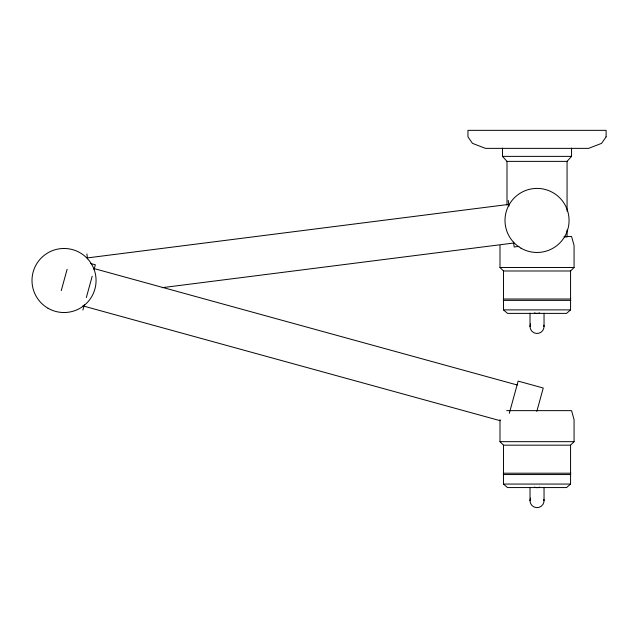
<?xml version="1.0" encoding="UTF-8"?>
<svg xmlns="http://www.w3.org/2000/svg" width="638" height="638" viewBox="0 0 638 638"><rect width="100%" height="100%" fill="white"/><g stroke="black" fill="none" stroke-linecap="round" stroke-linejoin="round"><path stroke-width="0.96" d="M61.24 290.673L67.118 269.292M82.9 310.028L84.407 304.557M86.329 297.571L92.215 276.198M94.057 269.507L95.349 264.786L90.708 263.502M509.299 413.32L518.16 381.109L543.249 388.016L536.821 411.382M567.062 211.098L567.062 161.374L571.56 156.374L571.56 148.112M570.563 299.023L570.563 270.99L574.064 267.489L574.064 245.463L571.56 236.459L564.024 236.459M570.563 473.205L570.563 445.172L574.064 441.671L574.064 419.645L571.56 410.641L506.716 410.641M570.563 300.37L570.563 309.885L566.56 313.386L507.497 313.386L503.494 309.885L503.494 300.37M570.563 474.552L570.563 484.067L566.56 487.568L507.497 487.568L503.494 484.067L503.494 474.552M87.254 257.927L508.901 204.383M162.267 287.658L513.805 243.014M518.949 246.388L514.164 246.994L513.55 242.169M502.489 148.112L502.489 156.374L571.56 156.374M502.489 156.374L506.995 161.374L567.062 161.374M564.774 236.953L567.062 236.953L567.062 229.991M499.993 245.463L499.993 267.489L574.064 267.489M499.993 267.489L503.494 270.99L570.563 270.99M503.246 299.023L570.811 299.023M503.246 300.37L570.811 300.37M503.494 309.885L570.563 309.885M499.993 419.645L499.993 441.671L574.064 441.671M499.993 441.671L503.494 445.172L570.563 445.172M503.246 473.205L570.811 473.205M503.246 474.552L570.811 474.552M503.494 484.067L570.563 484.067M94.145 268.59L517.251 385.001M82.852 305.873L500.2 420.697M508.255 200.436L508.972 206.098M86.896 253.94L87.51 258.773M544.039 313.202L544.039 326.552M544.039 487.384L544.039 500.734M530.019 313.202L530.019 326.552M530.019 487.384L530.019 500.734M506.995 161.374L506.995 205.133M503.494 270.99L503.494 299.023M503.494 445.172L503.494 473.205M539.708 487.105A7.01 6.922 0 0 1 534.349 487.105M543.903 499.379A7.01 6.922 0 0 1 536.343 507.625A7.01 6.922 0 0 1 530.553 498.079M539.708 312.923A7.01 6.922 0 0 1 534.349 312.923M543.903 325.197A7.01 6.922 0 0 1 536.343 333.443A7.01 6.922 0 0 1 530.553 323.897M606.1 136.851L601.594 143.359L588.579 148.367L485.47 148.367L472.463 143.359L467.957 136.851L467.957 130.343L606.1 130.343L606.1 136.851M48.017 308.242A32.036 32.036 0 0 0 96.067 280.505A32.036 32.036 0 0 0 48.017 252.76A32.036 32.036 0 0 0 48.017 308.242M521.015 248.182A32.036 32.036 0 0 0 569.064 220.437A32.036 32.036 0 0 0 521.015 192.7A32.036 32.036 0 0 0 521.015 248.182"/></g></svg>
